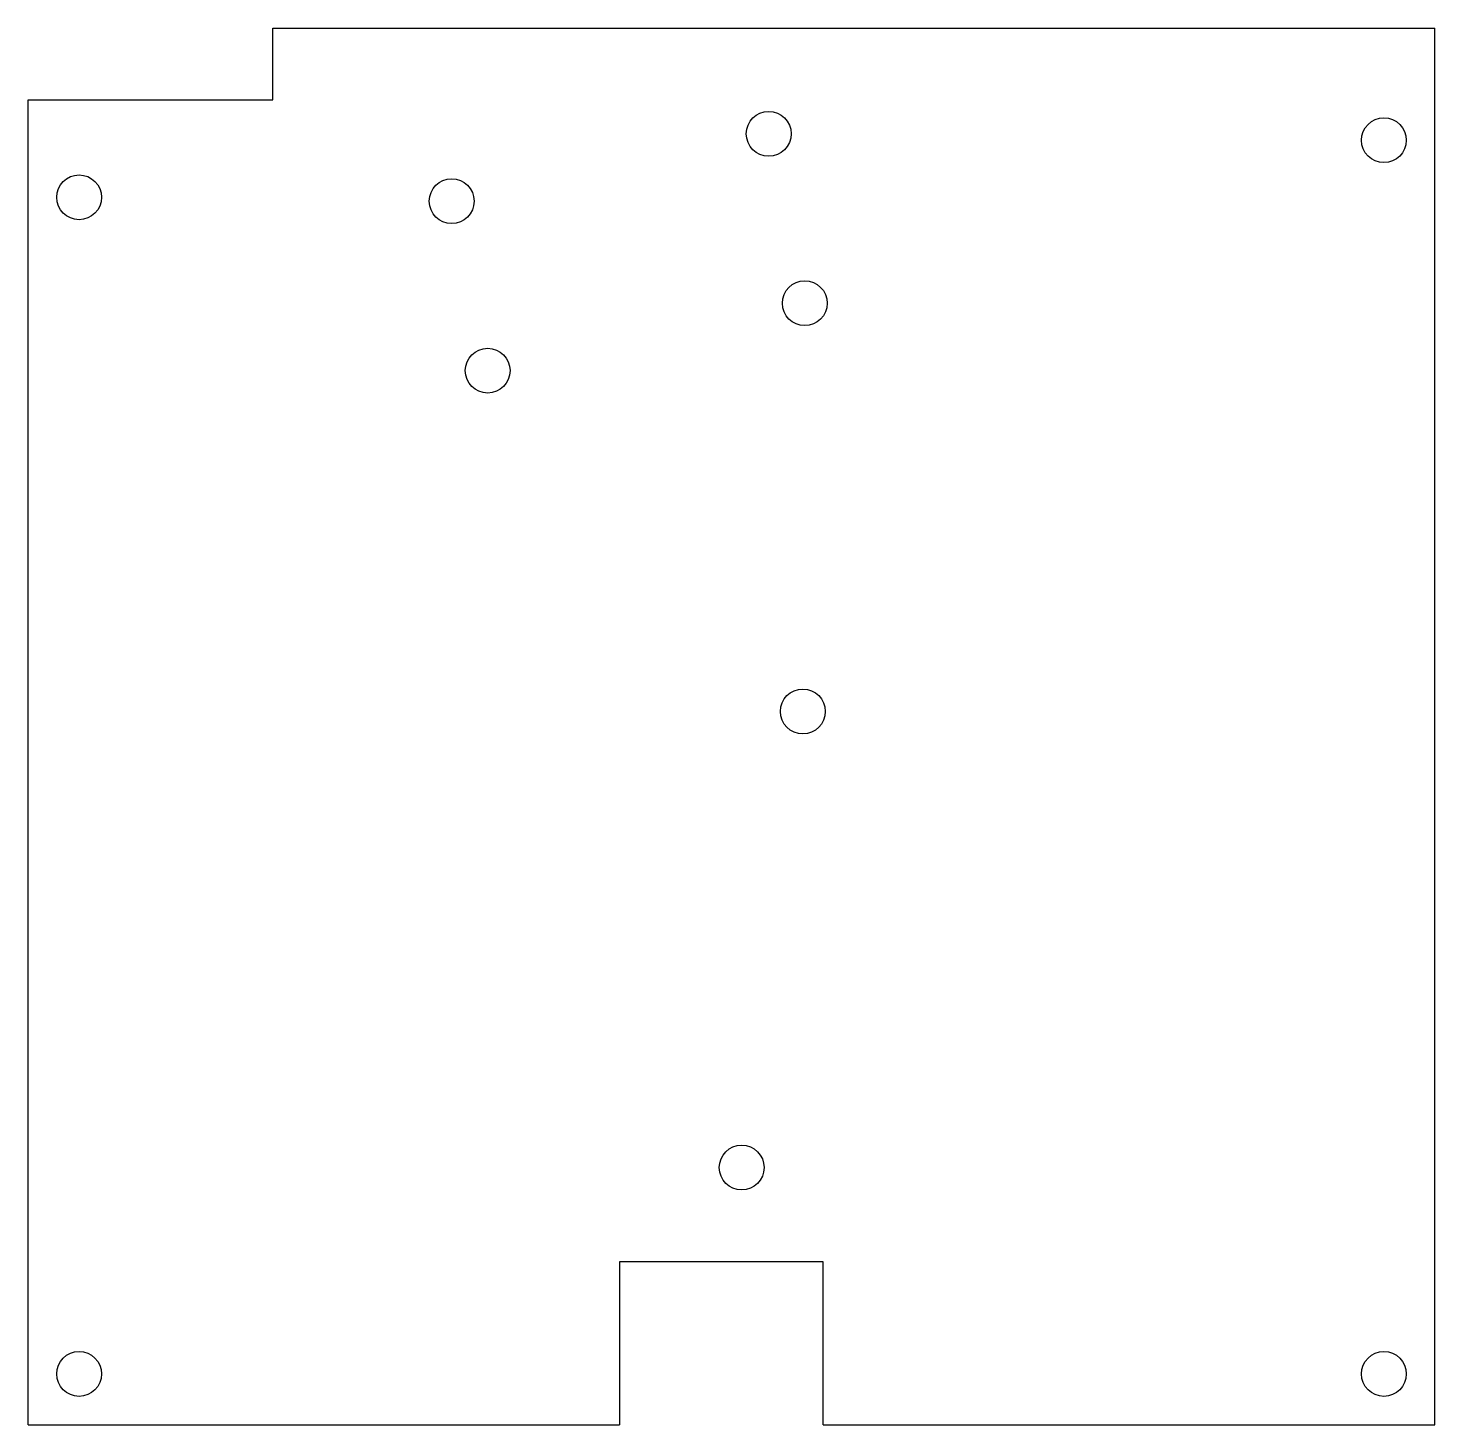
# Model space of a CAD drawing. Header units: millimetres. Extents: x 12 to 150, y -83 to 54.
import ezdxf

# ---------------------------------------------------------------- set-up
doc = ezdxf.new("R2010")
doc.units = ezdxf.units.MM
doc.layers.add('OUTER_AND_FUNCTIONAL_PORTS', color=7, linetype='CONTINUOUS')
doc.layers.add('THROUGH_CUTS', color=3, linetype='CONTINUOUS')

msp = doc.modelspace()

# ---------------------------------------------------------------- linework, layer by layer
at = {"layer": 'OUTER_AND_FUNCTIONAL_PORTS'}
for p, q in [((36, 47), (36, 54.05)), ((36, 54.05), (150, 54.05)), ((150, -83), (150, 54.05)), ((12, 47), (36, 47)), ((12, -83), (12, 47)), ((70, -67), (70, -83)), ((90, -67), (70, -67)), ((90, -83), (90, -67)), ((12, -83), (70, -83)), ((90, -83), (150, -83))]:
    msp.add_line(p, q, dxfattribs=at)
at = {"layer": 'THROUGH_CUTS'}
for centre in [(84.65, 43.68), (145, 43.05), (17, 37.45), (53.55, 37.07), (88.19, 27.06), (57.08, 20.44), (88, -13), (82, -57.75), (17, -78), (145, -78)]:
    msp.add_circle(centre, 2.2, dxfattribs=at)

doc.saveas('drawing.dxf')
